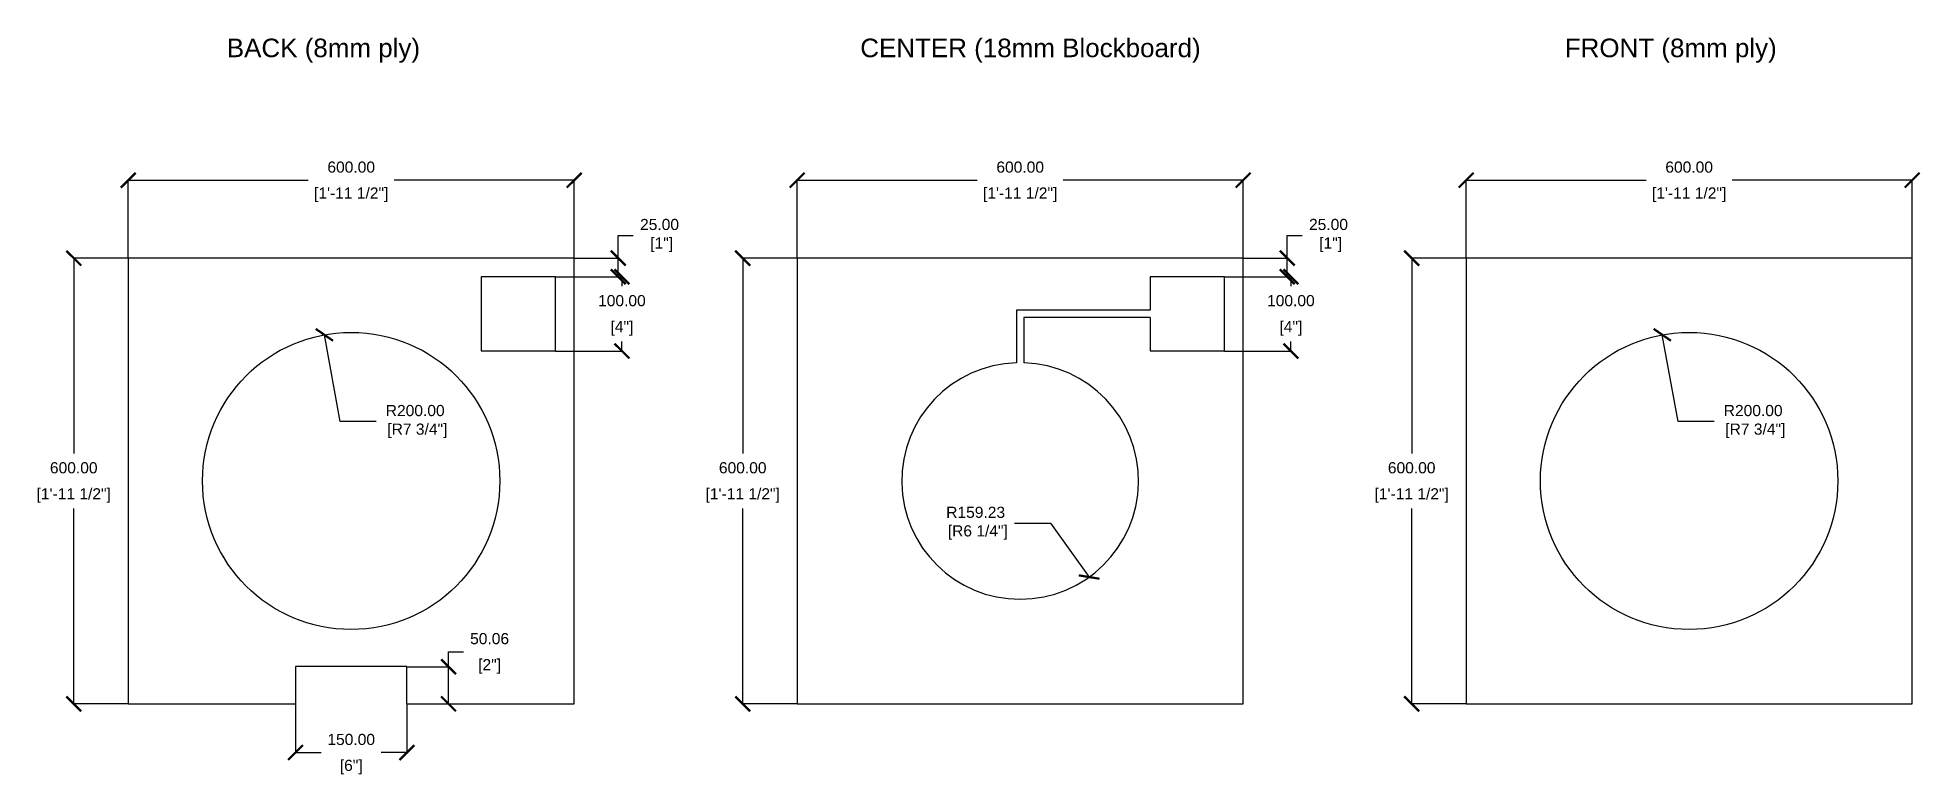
# Model space of a CAD drawing. Header units: inches. Extents: x 210 to 2743, y 140 to 1132.
import ezdxf

# ---------------------------------------------------------------- set-up
doc = ezdxf.new("R2010")
doc.units = ezdxf.units.IN
doc.header["$MEASUREMENT"] = 0
doc.styles.get("Standard").update_dxf_attribs({"font": 'Arial.ttf'})
doc.dimstyles.get("Standard").update_dxf_attribs({"dimtxt": 15, "dimasz": 20, "dimexe": 0.18, "dimexo": 0.0625, "dimgap": 10, "dimtad": 0, "dimtih": 1, "dimtoh": 1, "dimzin": 0, "dimdsep": 46, "dimtxsty": 'Standard', "dimblk": 'ARCHTICK', "dimblk1": 'ARCHTICK', "dimblk2": 'ARCHTICK', "dimcen": 10, "dimclrd": 8, "dimclre": 251, "dimadec": 0, "dimazin": 0, "dimtfac": 1, "dimtofl": 0, "dimtmove": 0, "dimatfit": 3, "dimfxl": 1, "dimtolj": 1, "dimtzin": 0, "dimarcsym": 0})

# ---------------------------------------------------------------- blocks, each defined once
blk = doc.blocks.new('_ArchTick')
at = {"color": 0, "linetype": 'ByBlock', "const_width": 0.15}
blk.add_lwpolyline([(-0.5, -0.5), (0.5, 0.5)], dxfattribs=at)
blk = doc.blocks.new('*D1')
at = {"color": 251, "lineweight": -2, "transparency": 16777216}
for p, q in [((331.6, 834.9), (331.6, 939.9)), ((931.6, 834.9), (931.6, 939.9))]:
    blk.add_line(p, q, dxfattribs=at)
at = {"color": 8, "lineweight": -2, "transparency": 16777216}
for p, q in [((331.6, 939.7), (573.9, 939.7)), ((931.6, 939.7), (689.3, 939.7))]:
    blk.add_line(p, q, dxfattribs=at)
at = {"layer": 'Defpoints', "color": 0, "transparency": 16777216}
for p in [(931.6, 939.7), (331.6, 834.8), (931.6, 834.8)]:
    blk.add_point(p, dxfattribs=at)
at = {"color": 8, "lineweight": -2, "transparency": 16777216, "xscale": 20, "yscale": 20, "zscale": 20, "rotation": 180}
blk.add_blockref('_ArchTick', (331.6, 939.7), dxfattribs=at)
at = {"color": 8, "lineweight": -2, "transparency": 16777216, "xscale": 20, "yscale": 20, "zscale": 20}
blk.add_blockref('_ArchTick', (931.6, 939.7), dxfattribs=at)
at = {"color": 0, "transparency": 16777216, "char_height": 15, "attachment_point": 5}
for s, insert in [('\\A1;600.00', (631.6, 957.3)), ('\\A1;[1\'-11 1/2"]', (631.6, 920.2))]:
    blk.add_mtext(s, dxfattribs=dict(at, insert=insert))
blk = doc.blocks.new('*D4')
at = {"color": 251, "lineweight": -2, "transparency": 16777216}
for p, q in [((331.5, 834.8), (258.1, 834.8)), ((331.5, 234.8), (258.1, 234.8))]:
    blk.add_line(p, q, dxfattribs=at)
at = {"color": 8, "lineweight": -2, "transparency": 16777216}
for p, q in [((258.3, 834.8), (258.3, 572)), ((258.3, 234.8), (258.3, 497.7))]:
    blk.add_line(p, q, dxfattribs=at)
at = {"layer": 'Defpoints', "color": 0, "transparency": 16777216}
for p in [(331.6, 834.8), (258.3, 234.8), (331.6, 234.8)]:
    blk.add_point(p, dxfattribs=at)
at = {"color": 8, "lineweight": -2, "transparency": 16777216, "xscale": 20, "yscale": 20, "zscale": 20}
for p, rotation in [((258.3, 834.8), 90), ((258.3, 234.8), 270)]:
    blk.add_blockref('_ArchTick', p, dxfattribs=dict(at, rotation=rotation))
at = {"color": 0, "transparency": 16777216, "char_height": 15, "attachment_point": 5}
for s, insert in [('\\A1;600.00', (258.3, 552.5)), ('\\A1;[1\'-11 1/2"]', (258.3, 515.3))]:
    blk.add_mtext(s, dxfattribs=dict(at, insert=insert))
blk = doc.blocks.new('*D5')
at = {"color": 251, "lineweight": -2, "transparency": 16777216}
for p, q in [((556.6, 234.8), (556.6, 169.1)), ((706.6, 234.8), (706.6, 169.1))]:
    blk.add_line(p, q, dxfattribs=at)
at = {"color": 8, "lineweight": -2, "transparency": 16777216}
for p, q in [((556.6, 169.2), (591.2, 169.2)), ((706.6, 169.2), (672, 169.2))]:
    blk.add_line(p, q, dxfattribs=at)
at = {"layer": 'Defpoints', "color": 0, "transparency": 16777216}
for p in [(556.6, 234.8), (706.6, 234.8), (706.6, 169.2)]:
    blk.add_point(p, dxfattribs=at)
at = {"color": 8, "lineweight": -2, "transparency": 16777216, "xscale": 20, "yscale": 20, "zscale": 20, "rotation": 180}
blk.add_blockref('_ArchTick', (556.6, 169.2), dxfattribs=at)
at = {"color": 8, "lineweight": -2, "transparency": 16777216, "xscale": 20, "yscale": 20, "zscale": 20}
blk.add_blockref('_ArchTick', (706.6, 169.2), dxfattribs=at)
at = {"color": 0, "transparency": 16777216, "char_height": 15, "attachment_point": 5}
for s, insert in [('\\A1;150.00', (631.6, 186.8)), ('\\A1;[6"]', (631.6, 149.7))]:
    blk.add_mtext(s, dxfattribs=dict(at, insert=insert))
blk = doc.blocks.new('*D6')
at = {"color": 8, "lineweight": -2, "transparency": 16777216}
for p, q in [((762.6, 284.8), (762.6, 304.8)), ((762.6, 304.8), (782.6, 304.8)), ((762.6, 234.8), (762.6, 284.8))]:
    blk.add_line(p, q, dxfattribs=at)
at = {"color": 251, "lineweight": -2, "transparency": 16777216}
for p, q in [((706.6, 284.8), (762.8, 284.8)), ((706.6, 234.8), (762.8, 234.8))]:
    blk.add_line(p, q, dxfattribs=at)
at = {"layer": 'Defpoints', "color": 0, "transparency": 16777216}
for p in [(706.6, 284.8), (762.6, 284.8), (706.6, 234.8)]:
    blk.add_point(p, dxfattribs=at)
at = {"color": 8, "lineweight": -2, "transparency": 16777216, "xscale": 20, "yscale": 20, "zscale": 20}
for p, rotation in [((762.6, 284.8), 90), ((762.6, 234.8), 270)]:
    blk.add_blockref('_ArchTick', p, dxfattribs=dict(at, rotation=rotation))
at = {"color": 0, "transparency": 16777216, "char_height": 15, "attachment_point": 5}
for s, insert in [('\\A1;50.06', (817.8, 322.5)), ('\\A1;[2"]', (817.8, 285.3))]:
    blk.add_mtext(s, dxfattribs=dict(at, insert=insert))
blk = doc.blocks.new('*D8')
at = {"color": 8, "lineweight": -2, "transparency": 16777216}
for p, q in [((990.9, 834.8), (990.9, 865.4)), ((990.9, 865.4), (1010.9, 865.4)), ((990.9, 809.8), (990.9, 834.8))]:
    blk.add_line(p, q, dxfattribs=at)
at = {"color": 251, "lineweight": -2, "transparency": 16777216}
for p, q in [((931.6, 834.8), (991.1, 834.8)), ((906.6, 809.8), (991.1, 809.8))]:
    blk.add_line(p, q, dxfattribs=at)
at = {"layer": 'Defpoints', "color": 0, "transparency": 16777216}
for p in [(931.6, 834.8), (906.6, 809.8), (990.9, 809.8)]:
    blk.add_point(p, dxfattribs=at)
at = {"color": 8, "lineweight": -2, "transparency": 16777216, "xscale": 20, "yscale": 20, "zscale": 20}
for p, rotation in [((990.9, 834.8), 90), ((990.9, 809.8), 270)]:
    blk.add_blockref('_ArchTick', p, dxfattribs=dict(at, rotation=rotation))
at = {"color": 0, "transparency": 16777216, "insert": (1046.4, 865.4), "char_height": 15, "attachment_point": 5}
blk.add_mtext('\\A1;25.00\\P [1"]', dxfattribs=at)
blk = doc.blocks.new('*D9')
at = {"color": 251, "lineweight": -2, "transparency": 16777216}
for p, q in [((906.6, 809.8), (996, 809.8)), ((906.6, 709.8), (996, 709.8))]:
    blk.add_line(p, q, dxfattribs=at)
at = {"color": 8, "lineweight": -2, "transparency": 16777216}
for p, q in [((995.8, 809.8), (995.8, 797)), ((995.8, 709.8), (995.8, 722.7))]:
    blk.add_line(p, q, dxfattribs=at)
at = {"layer": 'Defpoints', "color": 0, "transparency": 16777216}
for p in [(906.6, 809.8), (906.6, 709.8), (995.8, 709.8)]:
    blk.add_point(p, dxfattribs=at)
at = {"color": 8, "lineweight": -2, "transparency": 16777216, "xscale": 20, "yscale": 20, "zscale": 20}
for p, rotation in [((995.8, 809.8), 90), ((995.8, 709.8), 270)]:
    blk.add_blockref('_ArchTick', p, dxfattribs=dict(at, rotation=rotation))
at = {"color": 0, "transparency": 16777216, "char_height": 15, "attachment_point": 5}
for s, insert in [('\\A1;100.00', (995.8, 777.5)), ('\\A1;[4"]', (995.8, 740.3))]:
    blk.add_mtext(s, dxfattribs=dict(at, insert=insert))
blk = doc.blocks.new('*D11')
at = {"color": 8, "lineweight": -2, "transparency": 16777216}
for p, q in [((616.9, 614.9), (595.5, 731.6)), ((665.2, 614.9), (616.9, 614.9))]:
    blk.add_line(p, q, dxfattribs=at)
at = {"layer": 'Defpoints', "color": 0, "transparency": 16777216}
for p in [(595.5, 731.6), (631.6, 534.8)]:
    blk.add_point(p, dxfattribs=at)
at = {"color": 8, "lineweight": -2, "transparency": 16777216, "xscale": 20, "yscale": 20, "zscale": 20, "rotation": 100.3770495138793}
blk.add_blockref('_ArchTick', (595.5, 731.6), dxfattribs=at)
at = {"color": 0, "transparency": 16777216, "insert": (717.7, 614.9), "char_height": 15, "attachment_point": 5}
blk.add_mtext('\\A1;R200.00\\P [R7 3/4"]', dxfattribs=at)
blk = doc.blocks.new('*D13')
at = {"color": 251, "lineweight": -2, "transparency": 16777216}
for p, q in [((1231.6, 834.9), (1231.6, 939.9)), ((1831.6, 834.9), (1831.6, 939.9))]:
    blk.add_line(p, q, dxfattribs=at)
at = {"color": 8, "lineweight": -2, "transparency": 16777216}
for p, q in [((1231.6, 939.7), (1473.9, 939.7)), ((1831.6, 939.7), (1589.3, 939.7))]:
    blk.add_line(p, q, dxfattribs=at)
at = {"layer": 'Defpoints', "color": 0, "transparency": 16777216}
for p in [(1831.6, 939.7), (1231.6, 834.8), (1831.6, 834.8)]:
    blk.add_point(p, dxfattribs=at)
at = {"color": 8, "lineweight": -2, "transparency": 16777216, "xscale": 20, "yscale": 20, "zscale": 20, "rotation": 180}
blk.add_blockref('_ArchTick', (1231.6, 939.7), dxfattribs=at)
at = {"color": 8, "lineweight": -2, "transparency": 16777216, "xscale": 20, "yscale": 20, "zscale": 20}
blk.add_blockref('_ArchTick', (1831.6, 939.7), dxfattribs=at)
at = {"color": 0, "transparency": 16777216, "char_height": 15, "attachment_point": 5}
for s, insert in [('\\A1;600.00', (1531.6, 957.3)), ('\\A1;[1\'-11 1/2"]', (1531.6, 920.2))]:
    blk.add_mtext(s, dxfattribs=dict(at, insert=insert))
blk = doc.blocks.new('*D14')
at = {"color": 251, "lineweight": -2, "transparency": 16777216}
for p, q in [((1231.5, 834.8), (1158.1, 834.8)), ((1231.5, 234.8), (1158.1, 234.8))]:
    blk.add_line(p, q, dxfattribs=at)
at = {"color": 8, "lineweight": -2, "transparency": 16777216}
for p, q in [((1158.3, 834.8), (1158.3, 572)), ((1158.3, 234.8), (1158.3, 497.7))]:
    blk.add_line(p, q, dxfattribs=at)
at = {"layer": 'Defpoints', "color": 0, "transparency": 16777216}
for p in [(1231.6, 834.8), (1158.3, 234.8), (1231.6, 234.8)]:
    blk.add_point(p, dxfattribs=at)
at = {"color": 8, "lineweight": -2, "transparency": 16777216, "xscale": 20, "yscale": 20, "zscale": 20}
for p, rotation in [((1158.3, 834.8), 90), ((1158.3, 234.8), 270)]:
    blk.add_blockref('_ArchTick', p, dxfattribs=dict(at, rotation=rotation))
at = {"color": 0, "transparency": 16777216, "char_height": 15, "attachment_point": 5}
for s, insert in [('\\A1;600.00', (1158.3, 552.5)), ('\\A1;[1\'-11 1/2"]', (1158.3, 515.3))]:
    blk.add_mtext(s, dxfattribs=dict(at, insert=insert))
blk = doc.blocks.new('*D17')
at = {"color": 8, "lineweight": -2, "transparency": 16777216}
for p, q in [((1890.9, 834.8), (1890.9, 865.4)), ((1890.9, 865.4), (1910.9, 865.4)), ((1890.9, 809.8), (1890.9, 834.8))]:
    blk.add_line(p, q, dxfattribs=at)
at = {"color": 251, "lineweight": -2, "transparency": 16777216}
for p, q in [((1831.6, 834.8), (1891.1, 834.8)), ((1806.6, 809.8), (1891.1, 809.8))]:
    blk.add_line(p, q, dxfattribs=at)
at = {"layer": 'Defpoints', "color": 0, "transparency": 16777216}
for p in [(1831.6, 834.8), (1806.6, 809.8), (1890.9, 809.8)]:
    blk.add_point(p, dxfattribs=at)
at = {"color": 8, "lineweight": -2, "transparency": 16777216, "xscale": 20, "yscale": 20, "zscale": 20}
for p, rotation in [((1890.9, 834.8), 90), ((1890.9, 809.8), 270)]:
    blk.add_blockref('_ArchTick', p, dxfattribs=dict(at, rotation=rotation))
at = {"color": 0, "transparency": 16777216, "insert": (1946.4, 865.4), "char_height": 15, "attachment_point": 5}
blk.add_mtext('\\A1;25.00\\P [1"]', dxfattribs=at)
blk = doc.blocks.new('*D18')
at = {"color": 251, "lineweight": -2, "transparency": 16777216}
for p, q in [((1806.6, 809.8), (1896, 809.8)), ((1806.6, 709.8), (1896, 709.8))]:
    blk.add_line(p, q, dxfattribs=at)
at = {"color": 8, "lineweight": -2, "transparency": 16777216}
for p, q in [((1895.8, 809.8), (1895.8, 797)), ((1895.8, 709.8), (1895.8, 722.7))]:
    blk.add_line(p, q, dxfattribs=at)
at = {"layer": 'Defpoints', "color": 0, "transparency": 16777216}
for p in [(1806.6, 809.8), (1806.6, 709.8), (1895.8, 709.8)]:
    blk.add_point(p, dxfattribs=at)
at = {"color": 8, "lineweight": -2, "transparency": 16777216, "xscale": 20, "yscale": 20, "zscale": 20}
for p, rotation in [((1895.8, 809.8), 90), ((1895.8, 709.8), 270)]:
    blk.add_blockref('_ArchTick', p, dxfattribs=dict(at, rotation=rotation))
at = {"color": 0, "transparency": 16777216, "char_height": 15, "attachment_point": 5}
for s, insert in [('\\A1;100.00', (1895.8, 777.5)), ('\\A1;[4"]', (1895.8, 740.3))]:
    blk.add_mtext(s, dxfattribs=dict(at, insert=insert))
blk = doc.blocks.new('*D20')
at = {"color": 8, "lineweight": -2, "transparency": 16777216}
for p, q in [((1524.1, 477.9), (1572.4, 477.9)), ((1572.4, 477.9), (1624.4, 405.5))]:
    blk.add_line(p, q, dxfattribs=at)
at = {"layer": 'Defpoints', "color": 0, "transparency": 16777216}
for p in [(1531.6, 534.8), (1624.4, 405.5)]:
    blk.add_point(p, dxfattribs=at)
at = {"color": 8, "lineweight": -2, "transparency": 16777216, "xscale": 20, "yscale": 20, "zscale": 20, "rotation": 305.6495955036242}
blk.add_blockref('_ArchTick', (1624.4, 405.5), dxfattribs=at)
at = {"color": 0, "transparency": 16777216, "insert": (1471.7, 477.9), "char_height": 15, "attachment_point": 5}
blk.add_mtext('\\A1;R159.23\\P [R6 1/4"]', dxfattribs=at)
blk = doc.blocks.new('*D21')
at = {"color": 251, "lineweight": -2, "transparency": 16777216}
for p, q in [((2131.6, 834.9), (2131.6, 939.9)), ((2731.6, 834.9), (2731.6, 939.9))]:
    blk.add_line(p, q, dxfattribs=at)
at = {"color": 8, "lineweight": -2, "transparency": 16777216}
for p, q in [((2131.6, 939.7), (2373.9, 939.7)), ((2731.6, 939.7), (2489.3, 939.7))]:
    blk.add_line(p, q, dxfattribs=at)
at = {"layer": 'Defpoints', "color": 0, "transparency": 16777216}
for p in [(2731.6, 939.7), (2131.6, 834.8), (2731.6, 834.8)]:
    blk.add_point(p, dxfattribs=at)
at = {"color": 8, "lineweight": -2, "transparency": 16777216, "xscale": 20, "yscale": 20, "zscale": 20, "rotation": 180}
blk.add_blockref('_ArchTick', (2131.6, 939.7), dxfattribs=at)
at = {"color": 8, "lineweight": -2, "transparency": 16777216, "xscale": 20, "yscale": 20, "zscale": 20}
blk.add_blockref('_ArchTick', (2731.6, 939.7), dxfattribs=at)
at = {"color": 0, "transparency": 16777216, "char_height": 15, "attachment_point": 5}
for s, insert in [('\\A1;600.00', (2431.6, 957.3)), ('\\A1;[1\'-11 1/2"]', (2431.6, 920.2))]:
    blk.add_mtext(s, dxfattribs=dict(at, insert=insert))
blk = doc.blocks.new('*D22')
at = {"color": 251, "lineweight": -2, "transparency": 16777216}
for p, q in [((2131.5, 834.8), (2058.1, 834.8)), ((2131.5, 234.8), (2058.1, 234.8))]:
    blk.add_line(p, q, dxfattribs=at)
at = {"color": 8, "lineweight": -2, "transparency": 16777216}
for p, q in [((2058.3, 834.8), (2058.3, 572)), ((2058.3, 234.8), (2058.3, 497.7))]:
    blk.add_line(p, q, dxfattribs=at)
at = {"layer": 'Defpoints', "color": 0, "transparency": 16777216}
for p in [(2131.6, 834.8), (2058.3, 234.8), (2131.6, 234.8)]:
    blk.add_point(p, dxfattribs=at)
at = {"color": 8, "lineweight": -2, "transparency": 16777216, "xscale": 20, "yscale": 20, "zscale": 20}
for p, rotation in [((2058.3, 834.8), 90), ((2058.3, 234.8), 270)]:
    blk.add_blockref('_ArchTick', p, dxfattribs=dict(at, rotation=rotation))
at = {"color": 0, "transparency": 16777216, "char_height": 15, "attachment_point": 5}
for s, insert in [('\\A1;600.00', (2058.3, 552.5)), ('\\A1;[1\'-11 1/2"]', (2058.3, 515.3))]:
    blk.add_mtext(s, dxfattribs=dict(at, insert=insert))
blk = doc.blocks.new('*D27')
at = {"color": 8, "lineweight": -2, "transparency": 16777216}
for p, q in [((2416.9, 614.9), (2395.5, 731.6)), ((2465.2, 614.9), (2416.9, 614.9))]:
    blk.add_line(p, q, dxfattribs=at)
at = {"layer": 'Defpoints', "color": 0, "transparency": 16777216}
for p in [(2395.5, 731.6), (2431.6, 534.8)]:
    blk.add_point(p, dxfattribs=at)
at = {"color": 8, "lineweight": -2, "transparency": 16777216, "xscale": 20, "yscale": 20, "zscale": 20, "rotation": 100.3770495138792}
blk.add_blockref('_ArchTick', (2395.5, 731.6), dxfattribs=at)
at = {"color": 0, "transparency": 16777216, "insert": (2517.7, 614.9), "char_height": 15, "attachment_point": 5}
blk.add_mtext('\\A1;R200.00\\P [R7 3/4"]', dxfattribs=at)

msp = doc.modelspace()

# ---------------------------------------------------------------- linework, layer by layer
for p, q in [((1706.575, 764.849), (1526.575, 764.849)), ((1526.575, 764.849), (1526.575, 694.001)), ((1706.575, 754.849), (1536.575, 754.849)), ((1536.575, 754.849), (1536.575, 694.001)), ((706.575, 284.849), (556.575, 284.849)), ((556.575, 284.849), (556.575, 234.849)), ((706.575, 234.849), (706.575, 284.849))]:
    msp.add_line(p, q)
for points in [[(706.575, 234.849), (931.575, 234.849), (931.575, 834.849), (331.575, 834.849), (331.575, 234.849), (556.575, 234.849)], [(1706.575, 754.849), (1706.575, 709.849), (1806.575, 709.849), (1806.575, 809.849), (1706.575, 809.849), (1706.575, 764.849)]]:
    msp.add_lwpolyline(points)
for points in [[(1831.575, 834.849), (1231.575, 834.849), (1231.575, 234.849), (1831.575, 234.849)], [(2731.575, 834.849), (2131.575, 834.849), (2131.575, 234.849), (2731.575, 234.849)], [(806.575, 709.849), (906.575, 709.849), (906.575, 809.849), (806.575, 809.849)]]:
    msp.add_lwpolyline(points, close=True)
for centre in [(631.575, 534.849), (2431.575, 534.849)]:
    msp.add_circle(centre, 200)
msp.add_arc((1531.575, 534.849), 159.23, 91.799447, 88.200553)

# ---------------------------------------------------------------- texts
for s, p in [('BACK (8mm ply)', (464.244, 1105.342)), ('CENTER (18mm Blockboard)', (1316.444, 1105.342)), ('FRONT (8mm ply)', (2264.244, 1105.342))]:
    msp.add_text(s, height=25).set_placement(p)

# ---------------------------------------------------------------- dimensions: what is measured, and where the dimension line sits
for p1, p2, distance, picture, middle in [((331.575, 834.849), (931.575, 834.849), 104.876, '*D1', (631.575, 939.725)), ((1231.575, 834.849), (1831.575, 834.849), 104.876, '*D13', (1531.575, 939.725)), ((2131.575, 834.849), (2731.575, 834.849), 104.876, '*D21', (2431.575, 939.725)), ((331.575, 834.849), (331.575, 234.849), -73.32, '*D4', (258.255, 534.849)), ((1231.575, 834.849), (1231.575, 234.849), -73.32, '*D14', (1158.255, 534.849)), ((2131.575, 834.849), (2131.575, 234.849), -73.32, '*D22', (2058.255, 534.849)), ((706.575, 234.787), (706.575, 284.849), -56.069, '*D6', (817.814, 304.849)), ((556.575, 234.849), (706.575, 234.849), -65.609, '*D5', (631.575, 169.24))]:
    dim = msp.add_aligned_dim(p1=p1, p2=p2, distance=distance, dimstyle='Standard', override={"dimpost": '\\X'})
    dim.commit()
    dim.dimension.update_dxf_attribs({"geometry": picture, "text_midpoint": middle})
for base, p1, p2, picture, middle in [((990.948, 809.849), (931.575, 834.849), (906.575, 809.849), '*D8', (1046.425, 865.431)), ((1890.948, 809.849), (1831.575, 834.849), (1806.575, 809.849), '*D17', (1946.425, 865.431))]:
    dim = msp.add_linear_dim(base=base, p1=p1, p2=p2, angle=90, dimstyle='Standard', override={"dimpost": '\\X'})
    dim.commit()
    dim.dimension.update_dxf_attribs({"geometry": picture, "text_midpoint": middle, "dimtype": 160})
for base, p1, p2, picture, middle in [((995.805, 709.849), (906.575, 809.849), (906.575, 709.849), '*D9', (995.805, 759.849)), ((1895.805, 709.849), (1806.575, 809.849), (1806.575, 709.849), '*D18', (1895.805, 759.849))]:
    dim = msp.add_linear_dim(base=base, p1=p1, p2=p2, angle=90, dimstyle='Standard', override={"dimpost": '\\X', "dimtmove": 1})
    dim.commit()
    dim.dimension.update_dxf_attribs({"geometry": picture, "text_midpoint": middle})
for center, mpoint, picture, middle in [((631.575, 534.849), (595.55, 731.578), '*D11', (717.694, 614.86)), ((2431.575, 534.849), (2395.55, 731.578), '*D27', (2517.694, 614.86)), ((1531.575, 534.849), (1624.378, 405.46), '*D20', (1471.665, 477.88))]:
    dim = msp.add_radius_dim(center=center, mpoint=mpoint, dimstyle='Standard', override={"dimpost": '\\X'})
    dim.commit()
    dim.dimension.update_dxf_attribs({"geometry": picture, "text_midpoint": middle, "dimtype": 164})

doc.saveas('drawing.dxf')
